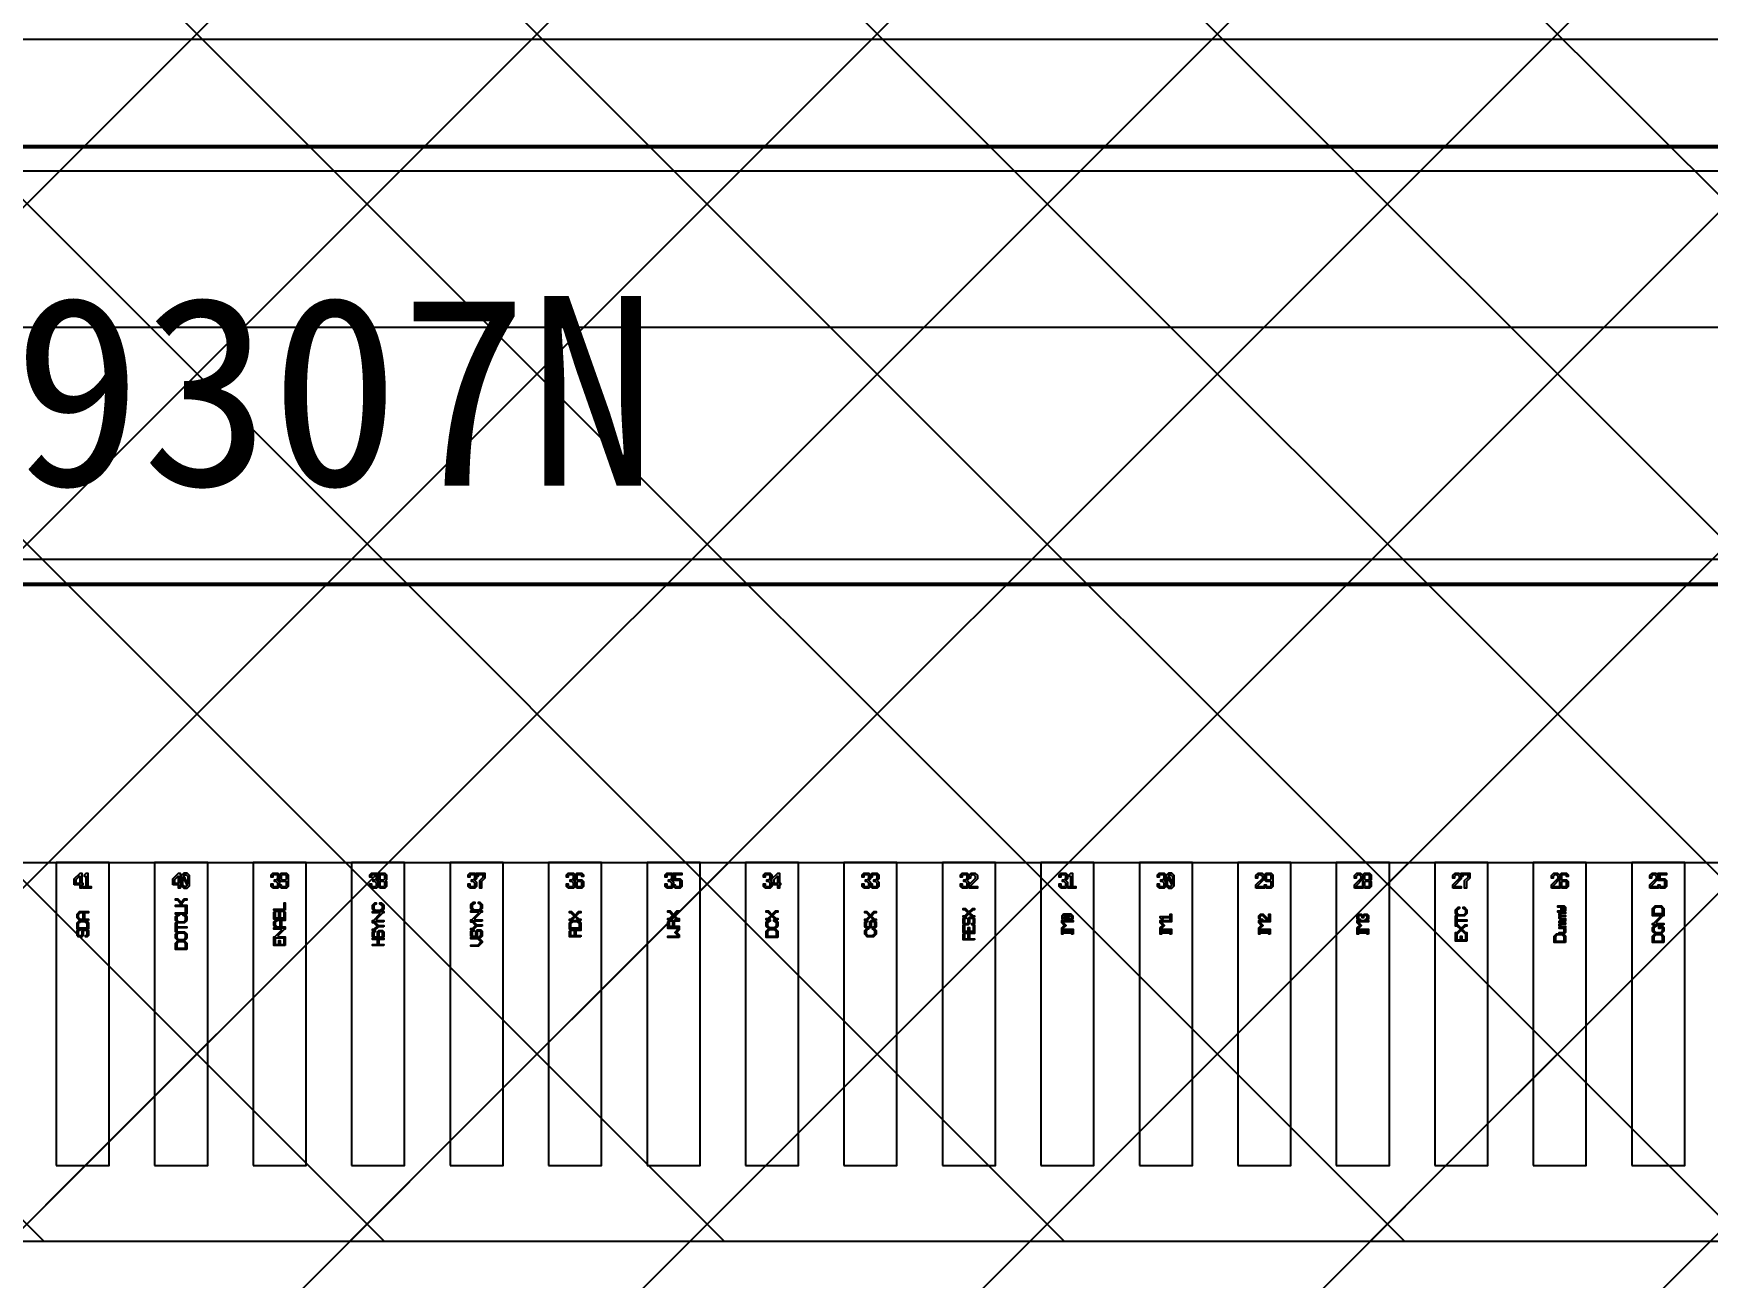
# Model space of a CAD drawing. Header units: inches. Extents: x 4290 to 4597, y -1782 to -1574.
# Drawn here: x 4382.957 to 4385.167, y -1673.644 to -1672.001 of the extents above; entities that cross this region are included whole.
import ezdxf

# ---------------------------------------------------------------- set-up
doc = ezdxf.new("R2010")
doc.units = ezdxf.units.IN
doc.header["$LTSCALE"] = 0.2
doc.header["$MEASUREMENT"] = 0
for name, color, linetype in [('B_M.drawing', 7, 'Continuous'), ('DWG', 7, 'Continuous'), ('FPC', 5, 'Continuous'), ('L127.drawing', 1, 'Continuous'), ('LAYOUT.drawing', 7, 'Continuous'), ('OUTLINE.drawing', 5, 'Continuous')]:
    doc.layers.add(name, color=color, linetype=linetype)
doc.layers.add('dim', color=82, linetype='Continuous', lineweight=9)
doc.styles.add('宋体', font='')
doc.styles.get('宋体').set_extended_font_data('SimSun')
doc.dimstyles.new('STANDARD$0', dxfattribs={"dimtxt": 2, "dimasz": 2, "dimexe": 0.2, "dimexo": 0.2, "dimgap": 1, "dimtad": 1, "dimdec": 1, "dimzin": 0, "dimdsep": 46, "dimtxsty": 'Standard', "dimcen": 0, "dimclrd": 256, "dimclre": 256, "dimclrt": 7, "dimadec": 0, "dimazin": 0, "dimtfac": 1, "dimtdec": 1, "dimtofl": 0, "dimtmove": 0, "dimatfit": 0, "dimfxl": 1, "dimtolj": 1, "dimtzin": 0, "dimarcsym": 0})

# ---------------------------------------------------------------- blocks, each defined once
blk = doc.blocks.new('*D54')
at = {"layer": 'Defpoints', "color": 0, "transparency": 16777216}
for p in [(4361.4878, -1633.5805), (4387.1421, -1633.5805), (4384.0112, -1676.2605)]:
    blk.add_point(p, dxfattribs=at)
at = {"layer": 'dim', "color": 7, "lineweight": -2, "transparency": 16777216}
for p, q in [((4386.9921, -1633.5805), (4361.4878, -1633.5805)), ((4361.4878, -1674.9605), (4361.4878, -1634.8805)), ((4383.8612, -1676.2605), (4361.4878, -1676.2605))]:
    blk.add_line(p, q, dxfattribs=at)
at = {"layer": 'dim', "color": 7, "transparency": 16777216}
for points in [[(4361.2711, -1634.8805), (4361.7045, -1634.8805), (4361.4878, -1633.5805)], [(4361.2711, -1674.9605), (4361.7045, -1674.9605), (4361.4878, -1676.2605)]]:
    blk.add_solid(points, dxfattribs=at)
at = {"layer": 'dim', "color": 7, "transparency": 16777216, "insert": (4360.5842, -1654.9205), "char_height": 1.3, "attachment_point": 5, "rotation": 90, "style": '宋体'}
blk.add_mtext('\\A1;LENS OD 42.68', dxfattribs=at)
blk = doc.blocks.new('ic_GC')
at = {"layer": 'B_M.drawing'}
blk.add_lwpolyline([(-7.65, -0.29), (-7.65, 0.29), (7.65, 0.29), (7.65, 0.2855), (7.6455, 0.2855), (7.643, 0.288), (-7.643, 0.288), (-7.648, 0.283), (-7.648, -0.283), (-7.643, -0.288), (7.643, -0.288), (7.648, -0.283), (7.648, 0.283), (7.6455, 0.2855), (7.65, 0.2855), (7.65, -0.29), (-7.65, -0.29)], close=True, dxfattribs=at)
blk = doc.blocks.new('ic_89v3_spec_out_line')
at = {"layer": 'L127.drawing'}
blk.add_lwpolyline([(-7.6775, -0.2565), (7.6775, -0.2565), (7.6775, 0.2565), (-7.6775, 0.2565), (-7.6775, -0.2565)], close=True, dxfattribs=at)
blk.add_lwpolyline([(-7.6775, -0.2565), (7.6775, -0.2565), (7.6775, 0.2565), (-7.6775, 0.2565), (-7.6775, -0.2565)], close=True, dxfattribs=at)
blk.add_lwpolyline([(-7.6775, -0.2565), (7.6775, -0.2565), (7.6775, 0.2565), (-7.6775, 0.2565), (-7.6775, -0.2565)], close=True, dxfattribs=at)
blk = doc.blocks.new('ic_89v3_spec_pad_location')
blk.add_blockref('ic_89v3_spec_out_line', (0, 0))
blk = doc.blocks.new('ic_all')
at = {"xscale": -1}
for name, p in [('ic_GC', (-0.71194, -0.08845)), ('ic_89v3_spec_pad_location', (-0.71194, -0.08795))]:
    blk.add_blockref(name, p, dxfattribs=at)
blk = doc.blocks.new('fpc_pad')
at = {"layer": 'OUTLINE.drawing'}
blk.add_lwpolyline([(-0.035, -0.2), (0.035, -0.2), (0.035, 0.2), (-0.035, 0.2), (-0.035, -0.2)], close=True, dxfattribs=at)
blk = doc.blocks.new('fpc_label')
at = {"layer": 'LAYOUT.drawing'}
for points in [[(0.33251, 0.0702), (0.31751, 0.0702), (0.31751, 0.07186), (0.32417, 0.07186), (0.32417, 0.07437), (0.32001, 0.07854), (0.31751, 0.07854), (0.31751, 0.0802), (0.32084, 0.0802), (0.32501, 0.07603), (0.32918, 0.0802), (0.33251, 0.0802), (0.33251, 0.07854), (0.33, 0.07854), (0.32585, 0.07437), (0.32585, 0.07186), (0.33251, 0.07186), (0.33251, 0.0702)], [(0.33251, 0.06019), (0.31751, 0.06019), (0.31751, 0.06186), (0.33084, 0.06186), (0.33084, 0.0702), (0.33251, 0.0702), (0.33251, 0.06019)], [(0.46251, 0.0652), (0.44751, 0.0652), (0.44751, 0.06687), (0.46084, 0.06687), (0.46084, 0.07521), (0.46251, 0.07521), (0.46251, 0.0652)], [(0.59251, 0.06688), (0.58918, 0.06355), (0.58084, 0.06355), (0.57751, 0.06688), (0.57751, 0.07188), (0.58084, 0.07521), (0.5825, 0.07521), (0.5825, 0.07354), (0.58168, 0.07354), (0.57917, 0.07105), (0.57917, 0.06771), (0.58168, 0.06522), (0.58834, 0.06522), (0.59084, 0.06771), (0.59084, 0.07105), (0.58834, 0.07354), (0.58751, 0.07354), (0.58751, 0.07521), (0.58918, 0.07521), (0.59251, 0.07188), (0.59251, 0.06688)], [(0.72251, 0.06771), (0.71918, 0.06438), (0.71084, 0.06438), (0.70751, 0.06771), (0.70751, 0.07271), (0.71084, 0.07604), (0.7125, 0.07604), (0.7125, 0.07437), (0.71168, 0.07437), (0.70917, 0.07188), (0.70917, 0.06854), (0.71168, 0.06605), (0.71834, 0.06605), (0.72084, 0.06854), (0.72084, 0.07188), (0.71834, 0.07437), (0.71751, 0.07437), (0.71751, 0.07604), (0.71918, 0.07604), (0.72251, 0.07271), (0.72251, 0.06771)], [(1.37251, 0.05607), (1.3696, 0.05607), (1.36501, 0.06064), (1.36042, 0.05607), (1.35751, 0.05607), (1.35751, 0.05773), (1.35959, 0.05773), (1.36376, 0.06189), (1.35959, 0.06606), (1.35751, 0.06606), (1.35751, 0.06772), (1.36042, 0.06772), (1.36501, 0.06315), (1.3696, 0.06772), (1.37251, 0.06772), (1.37251, 0.06606), (1.37042, 0.06606), (1.36625, 0.06189), (1.37042, 0.05773), (1.37251, 0.05773), (1.37251, 0.05607)], [(2.02251, 0.06105), (2.01918, 0.05772), (2.01084, 0.05772), (2.00751, 0.06105), (2.00751, 0.06604), (2.01084, 0.06937), (2.0125, 0.06937), (2.0125, 0.06771), (2.01168, 0.06771), (2.00917, 0.06522), (2.00917, 0.06187), (2.01168, 0.05938), (2.01834, 0.05938), (2.02084, 0.06187), (2.02084, 0.06522), (2.01834, 0.06771), (2.01751, 0.06771), (2.01751, 0.06937), (2.01918, 0.06937), (2.02251, 0.06604), (2.02251, 0.06105)], [(2.15251, 0.06438), (2.15084, 0.06271), (2.1496, 0.06271), (2.1496, 0.06438), (2.15, 0.06438), (2.15084, 0.0652), (2.15084, 0.06855), (2.15, 0.06937), (2.14834, 0.06937), (2.14834, 0.06438), (2.14667, 0.06271), (2.1425, 0.06271), (2.1425, 0.06438), (2.14585, 0.06438), (2.14667, 0.0652), (2.14667, 0.06855), (2.14585, 0.06937), (2.1425, 0.06937), (2.1425, 0.07104), (2.15084, 0.07104), (2.15251, 0.06937), (2.15251, 0.06438)], [(2.28251, 0.05938), (2.26751, 0.05938), (2.26751, 0.0677), (2.27084, 0.07103), (2.27918, 0.07103), (2.28251, 0.0677), (2.28251, 0.06104), (2.28084, 0.06104), (2.28084, 0.06688), (2.27834, 0.06937), (2.27168, 0.06937), (2.26917, 0.06688), (2.26917, 0.06104), (2.28251, 0.06104), (2.28251, 0.05938)], [(0.20251, 0.05188), (0.19084, 0.05188), (0.18751, 0.05521), (0.18751, 0.06021), (0.19084, 0.06354), (0.20251, 0.06354), (0.20251, 0.06187), (0.19751, 0.06187), (0.19751, 0.05355), (0.19585, 0.05355), (0.19585, 0.06187), (0.19168, 0.06187), (0.18917, 0.05938), (0.18917, 0.05604), (0.19168, 0.05355), (0.20251, 0.05355), (0.20251, 0.05188)], [(0.20251, 0.04023), (0.18751, 0.04023), (0.18751, 0.04855), (0.19084, 0.05188), (0.19918, 0.05188), (0.20251, 0.04855), (0.20251, 0.04189), (0.20084, 0.04189), (0.20084, 0.04773), (0.19834, 0.05022), (0.19168, 0.05022), (0.18917, 0.04773), (0.18917, 0.04189), (0.20251, 0.04189), (0.20251, 0.04023)], [(0.33251, 0.05187), (0.32918, 0.04854), (0.32084, 0.04854), (0.31751, 0.05187), (0.31751, 0.05686), (0.32084, 0.06019), (0.3225, 0.06019), (0.3225, 0.05853), (0.32168, 0.05853), (0.31917, 0.05604), (0.31917, 0.05269), (0.32168, 0.0502), (0.32834, 0.0502), (0.33084, 0.05269), (0.33084, 0.05604), (0.32834, 0.05853), (0.32751, 0.05853), (0.32751, 0.06019), (0.32918, 0.06019), (0.33251, 0.05686), (0.33251, 0.05187)], [(0.31917, 0.03688), (0.31751, 0.03688), (0.31751, 0.04854), (0.31917, 0.04854), (0.31917, 0.04354), (0.33251, 0.04354), (0.33251, 0.04188), (0.31917, 0.04188), (0.31917, 0.03688)], [(0.46251, 0.05355), (0.44751, 0.05355), (0.44751, 0.06271), (0.45001, 0.0652), (0.45334, 0.0652), (0.45501, 0.06354), (0.45667, 0.0652), (0.46, 0.0652), (0.46251, 0.06271), (0.46251, 0.05521), (0.46084, 0.05521), (0.46084, 0.06229), (0.4596, 0.06354), (0.45709, 0.06354), (0.45585, 0.06229), (0.45585, 0.05521), (0.45417, 0.05521), (0.45417, 0.06229), (0.45292, 0.06354), (0.45042, 0.06354), (0.44917, 0.06229), (0.44917, 0.05521), (0.46251, 0.05521), (0.46251, 0.05355)], [(0.46251, 0.04189), (0.45084, 0.04189), (0.44751, 0.04522), (0.44751, 0.05022), (0.45084, 0.05355), (0.46251, 0.05355), (0.46251, 0.05188), (0.45751, 0.05188), (0.45751, 0.04356), (0.45585, 0.04356), (0.45585, 0.05188), (0.45168, 0.05188), (0.44917, 0.04939), (0.44917, 0.04605), (0.45168, 0.04356), (0.46251, 0.04356), (0.46251, 0.04189)], [(0.59251, 0.05022), (0.57751, 0.05022), (0.57751, 0.05188), (0.57875, 0.05188), (0.58751, 0.06063), (0.58751, 0.06189), (0.57751, 0.06189), (0.57751, 0.06355), (0.59251, 0.06355), (0.59251, 0.06189), (0.59126, 0.06189), (0.58292, 0.05355), (0.58292, 0.05188), (0.59251, 0.05188), (0.59251, 0.05022)], [(0.59251, 0.04356), (0.58543, 0.04356), (0.58042, 0.03856), (0.57751, 0.03856), (0.57751, 0.04023), (0.57959, 0.04023), (0.58376, 0.04438), (0.57959, 0.04855), (0.57751, 0.04855), (0.57751, 0.05022), (0.58042, 0.05022), (0.58543, 0.04522), (0.59251, 0.04522), (0.59251, 0.04356)], [(0.72251, 0.05105), (0.70751, 0.05105), (0.70751, 0.05271), (0.70875, 0.05271), (0.71751, 0.06146), (0.71751, 0.06272), (0.70751, 0.06272), (0.70751, 0.06438), (0.72251, 0.06438), (0.72251, 0.06272), (0.72126, 0.06272), (0.71292, 0.05438), (0.71292, 0.05271), (0.72251, 0.05271), (0.72251, 0.05105)], [(0.72251, 0.04439), (0.71543, 0.04439), (0.71042, 0.03939), (0.70751, 0.03939), (0.70751, 0.04106), (0.70959, 0.04106), (0.71376, 0.04521), (0.70959, 0.04938), (0.70751, 0.04938), (0.70751, 0.05105), (0.71042, 0.05105), (0.71543, 0.04605), (0.72251, 0.04605), (0.72251, 0.04439)], [(0.85251, 0.05188), (0.8496, 0.05188), (0.84501, 0.05646), (0.84042, 0.05188), (0.83751, 0.05188), (0.83751, 0.05355), (0.83959, 0.05355), (0.84376, 0.0577), (0.83959, 0.06187), (0.83751, 0.06187), (0.83751, 0.06354), (0.84042, 0.06354), (0.84501, 0.05896), (0.8496, 0.06354), (0.85251, 0.06354), (0.85251, 0.06187), (0.85042, 0.06187), (0.84625, 0.0577), (0.85042, 0.05355), (0.85251, 0.05355), (0.85251, 0.05188)], [(0.85251, 0.04023), (0.83751, 0.04023), (0.83751, 0.04855), (0.84084, 0.05188), (0.84918, 0.05188), (0.85251, 0.04855), (0.85251, 0.04189), (0.85084, 0.04189), (0.85084, 0.04773), (0.84834, 0.05022), (0.84168, 0.05022), (0.83917, 0.04773), (0.83917, 0.04189), (0.85251, 0.04189), (0.85251, 0.04023)], [(0.98251, 0.05272), (0.9796, 0.05272), (0.97501, 0.0573), (0.97042, 0.05272), (0.96751, 0.05272), (0.96751, 0.05439), (0.96959, 0.05439), (0.97376, 0.05854), (0.96959, 0.06271), (0.96751, 0.06271), (0.96751, 0.06438), (0.97042, 0.06438), (0.97501, 0.0598), (0.9796, 0.06438), (0.98251, 0.06438), (0.98251, 0.06271), (0.98042, 0.06271), (0.97625, 0.05854), (0.98042, 0.05439), (0.98251, 0.05439), (0.98251, 0.05272)], [(0.98251, 0.04272), (0.96751, 0.04272), (0.96751, 0.05022), (0.97001, 0.05272), (0.97334, 0.05272), (0.97501, 0.05106), (0.97667, 0.05272), (0.98251, 0.05272), (0.98251, 0.05106), (0.97709, 0.05106), (0.97585, 0.0498), (0.97585, 0.04438), (0.97417, 0.04438), (0.97417, 0.0498), (0.97292, 0.05106), (0.97042, 0.05106), (0.96917, 0.0498), (0.96917, 0.04438), (0.98251, 0.04438), (0.98251, 0.04272)], [(1.11251, 0.05271), (1.1096, 0.05271), (1.10501, 0.05729), (1.10042, 0.05271), (1.09751, 0.05271), (1.09751, 0.05438), (1.09959, 0.05438), (1.10376, 0.05853), (1.09959, 0.0627), (1.09751, 0.0627), (1.09751, 0.06437), (1.10042, 0.06437), (1.10501, 0.05979), (1.1096, 0.06437), (1.11251, 0.06437), (1.11251, 0.0627), (1.11042, 0.0627), (1.10625, 0.05853), (1.11042, 0.05438), (1.11251, 0.05438), (1.11251, 0.05271)], [(1.11251, 0.04439), (1.10918, 0.04106), (1.10084, 0.04106), (1.09751, 0.04439), (1.09751, 0.04938), (1.10084, 0.05271), (1.1025, 0.05271), (1.1025, 0.05105), (1.10168, 0.05105), (1.09917, 0.04856), (1.09917, 0.04521), (1.10168, 0.04272), (1.10834, 0.04272), (1.11084, 0.04521), (1.11084, 0.04856), (1.10834, 0.05105), (1.10751, 0.05105), (1.10751, 0.05271), (1.10918, 0.05271), (1.11251, 0.04938), (1.11251, 0.04439)], [(1.24251, 0.05188), (1.2396, 0.05188), (1.23501, 0.05646), (1.23042, 0.05188), (1.22751, 0.05188), (1.22751, 0.05355), (1.22959, 0.05355), (1.23376, 0.0577), (1.22959, 0.06187), (1.22751, 0.06187), (1.22751, 0.06354), (1.23042, 0.06354), (1.23501, 0.05896), (1.2396, 0.06354), (1.24251, 0.06354), (1.24251, 0.06187), (1.24042, 0.06187), (1.23625, 0.0577), (1.24042, 0.05355), (1.24251, 0.05355), (1.24251, 0.05188)], [(1.24251, 0.04354), (1.24084, 0.04188), (1.23876, 0.04188), (1.23876, 0.04354), (1.24, 0.04354), (1.24084, 0.04438), (1.24084, 0.04938), (1.24, 0.05022), (1.23667, 0.05022), (1.23585, 0.04938), (1.23585, 0.04354), (1.23417, 0.04188), (1.22917, 0.04188), (1.22751, 0.04354), (1.22751, 0.05022), (1.22917, 0.05188), (1.23126, 0.05188), (1.23126, 0.05022), (1.23001, 0.05022), (1.22917, 0.04938), (1.22917, 0.04438), (1.23001, 0.04354), (1.23334, 0.04354), (1.23417, 0.04438), (1.23417, 0.05022), (1.23585, 0.05188), (1.24084, 0.05188), (1.24251, 0.05022), (1.24251, 0.04354)], [(1.37251, 0.04773), (1.37084, 0.04606), (1.36876, 0.04606), (1.36876, 0.04773), (1.37, 0.04773), (1.37084, 0.04857), (1.37084, 0.05356), (1.37, 0.0544), (1.36667, 0.0544), (1.36585, 0.05356), (1.36585, 0.04773), (1.36417, 0.04606), (1.35917, 0.04606), (1.35751, 0.04773), (1.35751, 0.0544), (1.35917, 0.05607), (1.36126, 0.05607), (1.36126, 0.0544), (1.36001, 0.0544), (1.35917, 0.05356), (1.35917, 0.04857), (1.36001, 0.04773), (1.36334, 0.04773), (1.36417, 0.04857), (1.36417, 0.0544), (1.36585, 0.05607), (1.37084, 0.05607), (1.37251, 0.0544), (1.37251, 0.04773)], [(1.37251, 0.03606), (1.35751, 0.03606), (1.35751, 0.04606), (1.35917, 0.04606), (1.35917, 0.03772), (1.36417, 0.03772), (1.36417, 0.04273), (1.36585, 0.04273), (1.36585, 0.03772), (1.37084, 0.03772), (1.37084, 0.04606), (1.37251, 0.04606), (1.37251, 0.03606)], [(1.5, 0.05188), (1.50251, 0.05439), (1.50251, 0.0577), (1.5, 0.06021), (1.49001, 0.06021), (1.48751, 0.0577), (1.48751, 0.05605), (1.48917, 0.05605), (1.48917, 0.05688), (1.49084, 0.05854), (1.49769, 0.05854), (1.49202, 0.05568), (1.49568, 0.05568), (1.49991, 0.05781), (1.50084, 0.05688), (1.50084, 0.05521), (1.49918, 0.05355), (1.49147, 0.05355), (1.49568, 0.05568), (1.49202, 0.05568), (1.48982, 0.05457), (1.48917, 0.05521), (1.48917, 0.05605), (1.48751, 0.05605), (1.48751, 0.05439), (1.49001, 0.05188), (1.5, 0.05188)], [(1.50251, 0.03855), (1.48751, 0.03855), (1.48751, 0.04188), (1.49084, 0.04521), (1.48751, 0.04855), (1.48751, 0.05188), (1.50251, 0.05188), (1.50251, 0.05022), (1.48917, 0.05022), (1.48917, 0.04938), (1.49334, 0.04521), (1.48917, 0.04105), (1.48917, 0.04021), (1.50251, 0.04021), (1.50251, 0.03855)], [(1.63251, 0.05188), (1.63084, 0.05188), (1.63084, 0.05521), (1.62084, 0.05521), (1.62084, 0.05355), (1.61917, 0.05355), (1.61751, 0.05521), (1.61751, 0.05688), (1.63084, 0.05688), (1.63084, 0.06021), (1.63251, 0.06021), (1.63251, 0.05188)], [(1.63251, 0.03855), (1.61751, 0.03855), (1.61751, 0.04188), (1.62084, 0.04521), (1.61751, 0.04855), (1.61751, 0.05188), (1.63251, 0.05188), (1.63251, 0.05022), (1.61917, 0.05022), (1.61917, 0.04938), (1.62334, 0.04521), (1.61917, 0.04105), (1.61917, 0.04021), (1.63251, 0.04021), (1.63251, 0.03855)], [(1.76251, 0.05188), (1.75918, 0.05188), (1.7525, 0.05854), (1.75084, 0.05854), (1.74917, 0.05688), (1.74917, 0.05521), (1.75084, 0.05355), (1.7525, 0.05355), (1.7525, 0.05188), (1.75001, 0.05188), (1.74751, 0.05437), (1.74751, 0.05772), (1.75001, 0.06021), (1.75334, 0.06021), (1.76, 0.05355), (1.76084, 0.05355), (1.76084, 0.06021), (1.76251, 0.06021), (1.76251, 0.05188)], [(1.76251, 0.03855), (1.74751, 0.03855), (1.74751, 0.04188), (1.75084, 0.04521), (1.74751, 0.04855), (1.74751, 0.05188), (1.76251, 0.05188), (1.76251, 0.05022), (1.74917, 0.05022), (1.74917, 0.04938), (1.75334, 0.04521), (1.74917, 0.04105), (1.74917, 0.04021), (1.76251, 0.04021), (1.76251, 0.03855)], [(1.89251, 0.05355), (1.89084, 0.05188), (1.88834, 0.05188), (1.88834, 0.05355), (1.89, 0.05355), (1.89084, 0.05437), (1.89084, 0.05772), (1.89, 0.05854), (1.88751, 0.05854), (1.88585, 0.05688), (1.88585, 0.05521), (1.88417, 0.05521), (1.88417, 0.05688), (1.8825, 0.05854), (1.88001, 0.05854), (1.87917, 0.05772), (1.87917, 0.05437), (1.88001, 0.05355), (1.88168, 0.05355), (1.88168, 0.05188), (1.87917, 0.05188), (1.87751, 0.05355), (1.87751, 0.05854), (1.87917, 0.06021), (1.88334, 0.06021), (1.88501, 0.05854), (1.88667, 0.06021), (1.89084, 0.06021), (1.89251, 0.05854), (1.89251, 0.05355)], [(1.89251, 0.03855), (1.87751, 0.03855), (1.87751, 0.04188), (1.88084, 0.04521), (1.87751, 0.04855), (1.87751, 0.05188), (1.89251, 0.05188), (1.89251, 0.05022), (1.87917, 0.05022), (1.87917, 0.04938), (1.88334, 0.04521), (1.87917, 0.04105), (1.87917, 0.04021), (1.89251, 0.04021), (1.89251, 0.03855)], [(2.00917, 0.04606), (2.00751, 0.04606), (2.00751, 0.05772), (2.00917, 0.05772), (2.00917, 0.05272), (2.02251, 0.05272), (2.02251, 0.05106), (2.00917, 0.05106), (2.00917, 0.04606)], [(2.02251, 0.03441), (2.0196, 0.03441), (2.01501, 0.03898), (2.01042, 0.03441), (2.00751, 0.03441), (2.00751, 0.03607), (2.00959, 0.03607), (2.01376, 0.04023), (2.00959, 0.0444), (2.00751, 0.0444), (2.00751, 0.04606), (2.01042, 0.04606), (2.01501, 0.04149), (2.0196, 0.04606), (2.02251, 0.04606), (2.02251, 0.0444), (2.02042, 0.0444), (2.01625, 0.04023), (2.02042, 0.03607), (2.02251, 0.03607), (2.02251, 0.03441)], [(2.15251, 0.05271), (2.14583, 0.05271), (2.14417, 0.05437), (2.14417, 0.05688), (2.14501, 0.0577), (2.14417, 0.05854), (2.14417, 0.06105), (2.14585, 0.06271), (2.15251, 0.06271), (2.15251, 0.06105), (2.14667, 0.06105), (2.14585, 0.06021), (2.14585, 0.05938), (2.14667, 0.05854), (2.15251, 0.05854), (2.15251, 0.05688), (2.14667, 0.05688), (2.14585, 0.05604), (2.14585, 0.0552), (2.14666, 0.05437), (2.15251, 0.05437), (2.15251, 0.05271)], [(2.15251, 0.0427), (2.14583, 0.0427), (2.14417, 0.04437), (2.14417, 0.04687), (2.14501, 0.0477), (2.14417, 0.04854), (2.14417, 0.05104), (2.14585, 0.05271), (2.15251, 0.05271), (2.15251, 0.05104), (2.14667, 0.05104), (2.14585, 0.0502), (2.14585, 0.04938), (2.14667, 0.04854), (2.15251, 0.04854), (2.15251, 0.04687), (2.14667, 0.04687), (2.14585, 0.04603), (2.14585, 0.04519), (2.14666, 0.04437), (2.15251, 0.04437), (2.15251, 0.0427)], [(2.28251, 0.04604), (2.26751, 0.04604), (2.26751, 0.04771), (2.26875, 0.04771), (2.27751, 0.05645), (2.27751, 0.05771), (2.26751, 0.05771), (2.26751, 0.05938), (2.28251, 0.05938), (2.28251, 0.05771), (2.28126, 0.05771), (2.27292, 0.04937), (2.27292, 0.04771), (2.28251, 0.04771), (2.28251, 0.04604)], [(2.28251, 0.03772), (2.27918, 0.03439), (2.27084, 0.03439), (2.26751, 0.03772), (2.26751, 0.04271), (2.27084, 0.04604), (2.2725, 0.04604), (2.2725, 0.04438), (2.27168, 0.04438), (2.26917, 0.04189), (2.26917, 0.03854), (2.27168, 0.03605), (2.27834, 0.03605), (2.28084, 0.03854), (2.28084, 0.04189), (2.27834, 0.04438), (2.27751, 0.04438), (2.27751, 0.04105), (2.27585, 0.04105), (2.27585, 0.04604), (2.27918, 0.04604), (2.28251, 0.04271), (2.28251, 0.03772)], [(0.20251, 0.03189), (0.20084, 0.03022), (0.19876, 0.03022), (0.19876, 0.03189), (0.2, 0.03189), (0.20084, 0.03273), (0.20084, 0.03772), (0.2, 0.03856), (0.19667, 0.03856), (0.19585, 0.03772), (0.19585, 0.03189), (0.19417, 0.03022), (0.18917, 0.03022), (0.18751, 0.03189), (0.18751, 0.03856), (0.18917, 0.04023), (0.19126, 0.04023), (0.19126, 0.03856), (0.19001, 0.03856), (0.18917, 0.03772), (0.18917, 0.03273), (0.19001, 0.03189), (0.19334, 0.03189), (0.19417, 0.03273), (0.19417, 0.03856), (0.19585, 0.04023), (0.20084, 0.04023), (0.20251, 0.03856), (0.20251, 0.03189)], [(0.33251, 0.02856), (0.32918, 0.02523), (0.32417, 0.02523), (0.32417, 0.02689), (0.32834, 0.02689), (0.33084, 0.02938), (0.33084, 0.03273), (0.32834, 0.03522), (0.32168, 0.03522), (0.31917, 0.03273), (0.31917, 0.02938), (0.32168, 0.02689), (0.32417, 0.02689), (0.32417, 0.02523), (0.32084, 0.02523), (0.31751, 0.02856), (0.31751, 0.03355), (0.32084, 0.03688), (0.32918, 0.03688), (0.33251, 0.03355), (0.33251, 0.02856)], [(0.33251, 0.01357), (0.31751, 0.01357), (0.31751, 0.0219), (0.32084, 0.02523), (0.32918, 0.02523), (0.33251, 0.0219), (0.33251, 0.01524), (0.33084, 0.01524), (0.33084, 0.02107), (0.32834, 0.02356), (0.32168, 0.02356), (0.31917, 0.02107), (0.31917, 0.01524), (0.33251, 0.01524), (0.33251, 0.01357)], [(0.46251, 0.02856), (0.44751, 0.02856), (0.44751, 0.03022), (0.44875, 0.03022), (0.45751, 0.03897), (0.45751, 0.04023), (0.44751, 0.04023), (0.44751, 0.04189), (0.46251, 0.04189), (0.46251, 0.04023), (0.46126, 0.04023), (0.45292, 0.03189), (0.45292, 0.03022), (0.46251, 0.03022), (0.46251, 0.02856)], [(0.46251, 0.01855), (0.44751, 0.01855), (0.44751, 0.02856), (0.44917, 0.02856), (0.44917, 0.02022), (0.45417, 0.02022), (0.45417, 0.02523), (0.45585, 0.02523), (0.45585, 0.02022), (0.46084, 0.02022), (0.46084, 0.02856), (0.46251, 0.02856), (0.46251, 0.01855)], [(0.59251, 0.03022), (0.59084, 0.02856), (0.58876, 0.02856), (0.58876, 0.03022), (0.59, 0.03022), (0.59084, 0.03106), (0.59084, 0.03606), (0.59, 0.0369), (0.58667, 0.0369), (0.58585, 0.03606), (0.58585, 0.03022), (0.58417, 0.02856), (0.57917, 0.02856), (0.57751, 0.03022), (0.57751, 0.0369), (0.57917, 0.03856), (0.58126, 0.03856), (0.58126, 0.0369), (0.58001, 0.0369), (0.57917, 0.03606), (0.57917, 0.03106), (0.58001, 0.03022), (0.58334, 0.03022), (0.58417, 0.03106), (0.58417, 0.0369), (0.58585, 0.03856), (0.59084, 0.03856), (0.59251, 0.0369), (0.59251, 0.03022)], [(0.59251, 0.01855), (0.57751, 0.01855), (0.57751, 0.02022), (0.58417, 0.02022), (0.58417, 0.02689), (0.57751, 0.02689), (0.57751, 0.02856), (0.59251, 0.02856), (0.59251, 0.02689), (0.58585, 0.02689), (0.58585, 0.02022), (0.59251, 0.02022), (0.59251, 0.01855)], [(0.72251, 0.03105), (0.72084, 0.02939), (0.71876, 0.02939), (0.71876, 0.03105), (0.72, 0.03105), (0.72084, 0.03189), (0.72084, 0.03689), (0.72, 0.03773), (0.71667, 0.03773), (0.71585, 0.03689), (0.71585, 0.03105), (0.71417, 0.02939), (0.70917, 0.02939), (0.70751, 0.03105), (0.70751, 0.03773), (0.70917, 0.03939), (0.71126, 0.03939), (0.71126, 0.03773), (0.71001, 0.03773), (0.70917, 0.03689), (0.70917, 0.03189), (0.71001, 0.03105), (0.71334, 0.03105), (0.71417, 0.03189), (0.71417, 0.03773), (0.71585, 0.03939), (0.72084, 0.03939), (0.72251, 0.03773), (0.72251, 0.03105)], [(0.72251, 0.02273), (0.71751, 0.01773), (0.70751, 0.01773), (0.70751, 0.0194), (0.71667, 0.0194), (0.72084, 0.02355), (0.71667, 0.02772), (0.70751, 0.02772), (0.70751, 0.02939), (0.71751, 0.02939), (0.72251, 0.02439), (0.72251, 0.02273)], [(0.85251, 0.03022), (0.83751, 0.03022), (0.83751, 0.03772), (0.84001, 0.04023), (0.84334, 0.04023), (0.84501, 0.03856), (0.84667, 0.04023), (0.85251, 0.04023), (0.85251, 0.03856), (0.84709, 0.03856), (0.84585, 0.0373), (0.84585, 0.03189), (0.84417, 0.03189), (0.84417, 0.0373), (0.84292, 0.03856), (0.84042, 0.03856), (0.83917, 0.0373), (0.83917, 0.03189), (0.85251, 0.03189), (0.85251, 0.03022)], [(0.98251, 0.02938), (0.96751, 0.02938), (0.96751, 0.03105), (0.98084, 0.03105), (0.98084, 0.03189), (0.97667, 0.03604), (0.98084, 0.04021), (0.98084, 0.04105), (0.96751, 0.04105), (0.96751, 0.04272), (0.98251, 0.04272), (0.98251, 0.03939), (0.97918, 0.03604), (0.98251, 0.03271), (0.98251, 0.02938)], [(1.11251, 0.0294), (1.09751, 0.0294), (1.09751, 0.03773), (1.10084, 0.04106), (1.10918, 0.04106), (1.11251, 0.03773), (1.11251, 0.03107), (1.11084, 0.03107), (1.11084, 0.0369), (1.10834, 0.03939), (1.10168, 0.03939), (1.09917, 0.0369), (1.09917, 0.03107), (1.11251, 0.03107), (1.11251, 0.0294)], [(1.24251, 0.03355), (1.23918, 0.03022), (1.23084, 0.03022), (1.22751, 0.03355), (1.22751, 0.03855), (1.23084, 0.04188), (1.2325, 0.04188), (1.2325, 0.04021), (1.23168, 0.04021), (1.22917, 0.03772), (1.22917, 0.03438), (1.23168, 0.03189), (1.23834, 0.03189), (1.24084, 0.03438), (1.24084, 0.03772), (1.23834, 0.04021), (1.23751, 0.04021), (1.23751, 0.04188), (1.23918, 0.04188), (1.24251, 0.03855), (1.24251, 0.03355)], [(1.37251, 0.02605), (1.35751, 0.02605), (1.35751, 0.03355), (1.36001, 0.03606), (1.36334, 0.03606), (1.36501, 0.03439), (1.36667, 0.03606), (1.37251, 0.03606), (1.37251, 0.03439), (1.36709, 0.03439), (1.36585, 0.03313), (1.36585, 0.02772), (1.36417, 0.02772), (1.36417, 0.03313), (1.36292, 0.03439), (1.36042, 0.03439), (1.35917, 0.03313), (1.35917, 0.02772), (1.37251, 0.02772), (1.37251, 0.02605)], [(1.50251, 0.03355), (1.50084, 0.03355), (1.50084, 0.03522), (1.48917, 0.03522), (1.48917, 0.03355), (1.48751, 0.03355), (1.48751, 0.03855), (1.48917, 0.03855), (1.48917, 0.03688), (1.50084, 0.03688), (1.50084, 0.03855), (1.50251, 0.03855), (1.50251, 0.03355)], [(1.63251, 0.03355), (1.63084, 0.03355), (1.63084, 0.03522), (1.61917, 0.03522), (1.61917, 0.03355), (1.61751, 0.03355), (1.61751, 0.03855), (1.61917, 0.03855), (1.61917, 0.03688), (1.63084, 0.03688), (1.63084, 0.03855), (1.63251, 0.03855), (1.63251, 0.03355)], [(1.76251, 0.03355), (1.76084, 0.03355), (1.76084, 0.03522), (1.74917, 0.03522), (1.74917, 0.03355), (1.74751, 0.03355), (1.74751, 0.03855), (1.74917, 0.03855), (1.74917, 0.03688), (1.76084, 0.03688), (1.76084, 0.03855), (1.76251, 0.03855), (1.76251, 0.03355)], [(1.89251, 0.03355), (1.89084, 0.03355), (1.89084, 0.03522), (1.87917, 0.03522), (1.87917, 0.03355), (1.87751, 0.03355), (1.87751, 0.03855), (1.87917, 0.03855), (1.87917, 0.03688), (1.89084, 0.03688), (1.89084, 0.03855), (1.89251, 0.03855), (1.89251, 0.03355)], [(2.02251, 0.0244), (2.00751, 0.0244), (2.00751, 0.03441), (2.00917, 0.03441), (2.00917, 0.02607), (2.01417, 0.02607), (2.01417, 0.03108), (2.01585, 0.03108), (2.01585, 0.02607), (2.02084, 0.02607), (2.02084, 0.03441), (2.02251, 0.03441), (2.02251, 0.0244)], [(2.15251, 0.02272), (2.13751, 0.02272), (2.13751, 0.03105), (2.14084, 0.03438), (2.14918, 0.03438), (2.15251, 0.03105), (2.15251, 0.02439), (2.15084, 0.02439), (2.15084, 0.03022), (2.14834, 0.03271), (2.14168, 0.03271), (2.13917, 0.03022), (2.13917, 0.02439), (2.15251, 0.02439), (2.15251, 0.02272)], [(2.15251, 0.03604), (2.15084, 0.03438), (2.14417, 0.03438), (2.14417, 0.03604), (2.15, 0.03604), (2.15084, 0.03687), (2.15084, 0.04021), (2.15, 0.04104), (2.14417, 0.04104), (2.14417, 0.0427), (2.15084, 0.0427), (2.15251, 0.04104), (2.15251, 0.03604)], [(2.28251, 0.02273), (2.26751, 0.02273), (2.26751, 0.03106), (2.27084, 0.03439), (2.27918, 0.03439), (2.28251, 0.03106), (2.28251, 0.0244), (2.28084, 0.0244), (2.28084, 0.03023), (2.27834, 0.03272), (2.27168, 0.03272), (2.26917, 0.03023), (2.26917, 0.0244), (2.28251, 0.0244), (2.28251, 0.02273)]]:
    blk.add_lwpolyline(points, close=True, dxfattribs=at)
blk = doc.blocks.new('fpc_label_num')
at = {"layer": 'LAYOUT.drawing'}
for points in [[(0.1867, 0.00161), (0.1867, 0.00939), (0.19448, 0.01717), (0.1967, 0.01717), (0.1967, 0.00383), (0.1978, 0.00383), (0.1978, 0.00161), (0.1967, 0.00161), (0.1967, -0.00283), (0.19448, -0.00283), (0.19448, 0.00161), (0.18892, 0.00161), (0.18892, 0.00383), (0.19448, 0.00383), (0.19448, 0.01273), (0.19336, 0.01273), (0.18892, 0.00829), (0.18892, 0.00161), (0.1867, 0.00161)], [(0.1978, -0.00283), (0.1978, -0.00061), (0.20224, -0.00061), (0.20224, 0.01273), (0.20002, 0.01273), (0.20002, 0.01495), (0.20224, 0.01717), (0.20446, 0.01717), (0.20446, -0.00061), (0.2089, -0.00061), (0.2089, -0.00283), (0.1978, -0.00283)], [(0.3167, 0.00161), (0.3167, 0.00939), (0.32448, 0.01717), (0.3267, 0.01717), (0.3267, 0.00383), (0.3278, 0.00383), (0.3278, 0.00161), (0.3267, 0.00161), (0.3267, -0.00283), (0.32448, -0.00283), (0.32448, 0.00161), (0.31892, 0.00161), (0.31892, 0.00383), (0.32448, 0.00383), (0.32448, 0.01273), (0.32336, 0.01273), (0.31892, 0.00829), (0.31892, 0.00161), (0.3167, 0.00161)], [(0.3278, 0.00051), (0.33114, -0.00283), (0.33556, -0.00283), (0.3389, 0.00051), (0.3389, 0.01383), (0.33556, 0.01717), (0.33336, 0.01717), (0.33336, 0.01495), (0.33446, 0.01495), (0.33668, 0.01273), (0.33668, 0.00359), (0.33286, 0.01115), (0.33286, 0.00627), (0.3357, 0.00063), (0.33446, -0.00061), (0.33224, -0.00061), (0.33002, 0.00161), (0.33002, 0.01189), (0.33286, 0.00627), (0.33286, 0.01115), (0.33138, 0.01409), (0.33224, 0.01495), (0.33336, 0.01495), (0.33336, 0.01717), (0.33114, 0.01717), (0.3278, 0.01383), (0.3278, 0.00051)], [(0.44892, -0.00283), (0.4467, -0.00061), (0.4467, 0.00273), (0.44892, 0.00273), (0.44892, 0.00051), (0.45002, -0.00061), (0.45448, -0.00061), (0.45558, 0.00051), (0.45558, 0.00383), (0.45336, 0.00605), (0.45114, 0.00605), (0.45114, 0.00829), (0.45336, 0.00829), (0.45558, 0.01051), (0.45558, 0.01383), (0.45448, 0.01495), (0.45002, 0.01495), (0.44892, 0.01383), (0.44892, 0.01161), (0.4467, 0.01161), (0.4467, 0.01495), (0.44892, 0.01717), (0.45558, 0.01717), (0.4578, 0.01495), (0.4578, 0.00939), (0.45558, 0.00717), (0.4578, 0.00495), (0.4578, -0.00061), (0.45558, -0.00283), (0.44892, -0.00283)], [(0.46002, -0.00283), (0.4578, -0.00061), (0.4578, 0.00161), (0.46002, 0.00161), (0.46002, 0.00051), (0.46112, -0.00061), (0.46558, -0.00061), (0.46668, 0.00051), (0.46668, 0.00605), (0.46002, 0.00605), (0.4578, 0.00829), (0.4578, 0.01273), (0.46002, 0.01273), (0.46002, 0.00939), (0.46112, 0.00829), (0.46558, 0.00829), (0.46668, 0.00939), (0.46668, 0.01383), (0.46558, 0.01495), (0.46112, 0.01495), (0.46002, 0.01383), (0.46002, 0.01273), (0.4578, 0.01273), (0.4578, 0.01495), (0.46002, 0.01717), (0.46668, 0.01717), (0.4689, 0.01495), (0.4689, -0.00061), (0.46668, -0.00283), (0.46002, -0.00283)], [(0.57892, -0.00283), (0.5767, -0.00061), (0.5767, 0.00273), (0.57892, 0.00273), (0.57892, 0.00051), (0.58002, -0.00061), (0.58448, -0.00061), (0.58558, 0.00051), (0.58558, 0.00383), (0.58336, 0.00605), (0.58114, 0.00605), (0.58114, 0.00829), (0.58336, 0.00829), (0.58558, 0.01051), (0.58558, 0.01383), (0.58448, 0.01495), (0.58002, 0.01495), (0.57892, 0.01383), (0.57892, 0.01161), (0.5767, 0.01161), (0.5767, 0.01495), (0.57892, 0.01717), (0.58558, 0.01717), (0.5878, 0.01495), (0.5878, 0.00939), (0.58558, 0.00717), (0.5878, 0.00495), (0.5878, -0.00061), (0.58558, -0.00283), (0.57892, -0.00283)], [(0.59002, -0.00283), (0.5878, -0.00061), (0.5878, 0.00605), (0.5889, 0.00717), (0.5878, 0.00829), (0.5878, 0.01495), (0.59002, 0.01717), (0.59668, 0.01717), (0.5989, 0.01495), (0.5989, 0.01161), (0.59668, 0.01161), (0.59668, 0.01383), (0.59558, 0.01495), (0.59112, 0.01495), (0.59002, 0.01383), (0.59002, 0.00939), (0.59112, 0.00829), (0.59558, 0.00829), (0.59668, 0.00939), (0.59668, 0.01161), (0.5989, 0.01161), (0.5989, 0.00829), (0.5978, 0.00717), (0.5989, 0.00605), (0.5989, 0.00273), (0.59668, 0.00273), (0.59668, 0.00495), (0.59558, 0.00605), (0.59112, 0.00605), (0.59002, 0.00495), (0.59002, 0.00051), (0.59112, -0.00061), (0.59558, -0.00061), (0.59668, 0.00051), (0.59668, 0.00273), (0.5989, 0.00273), (0.5989, -0.00061), (0.59668, -0.00283), (0.59002, -0.00283)], [(0.70892, -0.00283), (0.7067, -0.00061), (0.7067, 0.00273), (0.70892, 0.00273), (0.70892, 0.00051), (0.71002, -0.00061), (0.71448, -0.00061), (0.71558, 0.00051), (0.71558, 0.00383), (0.71336, 0.00605), (0.71114, 0.00605), (0.71114, 0.00829), (0.71336, 0.00829), (0.71558, 0.01051), (0.71558, 0.01383), (0.71448, 0.01495), (0.71002, 0.01495), (0.70892, 0.01383), (0.70892, 0.01161), (0.7067, 0.01161), (0.7067, 0.01495), (0.70892, 0.01717), (0.71558, 0.01717), (0.7178, 0.01495), (0.7178, 0.00939), (0.71558, 0.00717), (0.7178, 0.00495), (0.7178, -0.00061), (0.71558, -0.00283), (0.70892, -0.00283)], [(0.7178, 0.01273), (0.7178, 0.01717), (0.7289, 0.01717), (0.7289, 0.01051), (0.72446, 0.00605), (0.72446, -0.00283), (0.72224, -0.00283), (0.72224, 0.00717), (0.72668, 0.01161), (0.72668, 0.01495), (0.72002, 0.01495), (0.72002, 0.01273), (0.7178, 0.01273)], [(0.83892, -0.00283), (0.8367, -0.00061), (0.8367, 0.00273), (0.83892, 0.00273), (0.83892, 0.00051), (0.84002, -0.00061), (0.84448, -0.00061), (0.84558, 0.00051), (0.84558, 0.00383), (0.84336, 0.00605), (0.84114, 0.00605), (0.84114, 0.00829), (0.84336, 0.00829), (0.84558, 0.01051), (0.84558, 0.01383), (0.84448, 0.01495), (0.84002, 0.01495), (0.83892, 0.01383), (0.83892, 0.01161), (0.8367, 0.01161), (0.8367, 0.01495), (0.83892, 0.01717), (0.84558, 0.01717), (0.8478, 0.01495), (0.8478, 0.00939), (0.84558, 0.00717), (0.8478, 0.00495), (0.8478, -0.00061), (0.84558, -0.00283), (0.83892, -0.00283)], [(0.85002, -0.00283), (0.8478, -0.00061), (0.8478, 0.01495), (0.85002, 0.01717), (0.85668, 0.01717), (0.8589, 0.01495), (0.8589, 0.01273), (0.85668, 0.01273), (0.85668, 0.01383), (0.85558, 0.01495), (0.85112, 0.01495), (0.85002, 0.01383), (0.85002, 0.00829), (0.85668, 0.00829), (0.8589, 0.00605), (0.8589, 0.00273), (0.85668, 0.00273), (0.85668, 0.00495), (0.85558, 0.00605), (0.85112, 0.00605), (0.85002, 0.00495), (0.85002, 0.00051), (0.85112, -0.00061), (0.85558, -0.00061), (0.85668, 0.00051), (0.85668, 0.00273), (0.8589, 0.00273), (0.8589, -0.00061), (0.85668, -0.00283), (0.85002, -0.00283)], [(0.96892, -0.00283), (0.9667, -0.00061), (0.9667, 0.00273), (0.96892, 0.00273), (0.96892, 0.00051), (0.97002, -0.00061), (0.97448, -0.00061), (0.97558, 0.00051), (0.97558, 0.00383), (0.97336, 0.00605), (0.97114, 0.00605), (0.97114, 0.00829), (0.97336, 0.00829), (0.97558, 0.01051), (0.97558, 0.01383), (0.97448, 0.01495), (0.97002, 0.01495), (0.96892, 0.01383), (0.96892, 0.01161), (0.9667, 0.01161), (0.9667, 0.01495), (0.96892, 0.01717), (0.97558, 0.01717), (0.9778, 0.01495), (0.9778, 0.00939), (0.97558, 0.00717), (0.9778, 0.00495), (0.9778, -0.00061), (0.97558, -0.00283), (0.96892, -0.00283)], [(0.98002, -0.00283), (0.9778, -0.00061), (0.9778, 0.00161), (0.98002, 0.00161), (0.98002, 0.00051), (0.98112, -0.00061), (0.98558, -0.00061), (0.98668, 0.00051), (0.98668, 0.00605), (0.98558, 0.00717), (0.9778, 0.00717), (0.9778, 0.01717), (0.9889, 0.01717), (0.9889, 0.01495), (0.98002, 0.01495), (0.98002, 0.00939), (0.98668, 0.00939), (0.9889, 0.00717), (0.9889, -0.00061), (0.98668, -0.00283), (0.98002, -0.00283)], [(1.09892, -0.00283), (1.0967, -0.00061), (1.0967, 0.00273), (1.09892, 0.00273), (1.09892, 0.00051), (1.10002, -0.00061), (1.10448, -0.00061), (1.10558, 0.00051), (1.10558, 0.00383), (1.10336, 0.00605), (1.10114, 0.00605), (1.10114, 0.00829), (1.10336, 0.00829), (1.10558, 0.01051), (1.10558, 0.01383), (1.10448, 0.01495), (1.10002, 0.01495), (1.09892, 0.01383), (1.09892, 0.01161), (1.0967, 0.01161), (1.0967, 0.01495), (1.09892, 0.01717), (1.10558, 0.01717), (1.1078, 0.01495), (1.1078, 0.00939), (1.10558, 0.00717), (1.1078, 0.00495), (1.1078, -0.00061), (1.10558, -0.00283), (1.09892, -0.00283)], [(1.1078, 0.00161), (1.1078, 0.00939), (1.11558, 0.01717), (1.1178, 0.01717), (1.1178, 0.00383), (1.1189, 0.00383), (1.1189, 0.00161), (1.1178, 0.00161), (1.1178, -0.00283), (1.11558, -0.00283), (1.11558, 0.00161), (1.11002, 0.00161), (1.11002, 0.00383), (1.11558, 0.00383), (1.11558, 0.01273), (1.11446, 0.01273), (1.11002, 0.00829), (1.11002, 0.00161), (1.1078, 0.00161)], [(1.22892, -0.00283), (1.2267, -0.00061), (1.2267, 0.00273), (1.22892, 0.00273), (1.22892, 0.00051), (1.23002, -0.00061), (1.23448, -0.00061), (1.23558, 0.00051), (1.23558, 0.00383), (1.23336, 0.00605), (1.23114, 0.00605), (1.23114, 0.00829), (1.23336, 0.00829), (1.23558, 0.01051), (1.23558, 0.01383), (1.23448, 0.01495), (1.23002, 0.01495), (1.22892, 0.01383), (1.22892, 0.01161), (1.2267, 0.01161), (1.2267, 0.01495), (1.22892, 0.01717), (1.23558, 0.01717), (1.2378, 0.01495), (1.2378, 0.00939), (1.23558, 0.00717), (1.2378, 0.00495), (1.2378, -0.00061), (1.23558, -0.00283), (1.22892, -0.00283)], [(1.24002, -0.00283), (1.2378, -0.00061), (1.2378, 0.00273), (1.24002, 0.00273), (1.24002, 0.00051), (1.24112, -0.00061), (1.24558, -0.00061), (1.24668, 0.00051), (1.24668, 0.00383), (1.24446, 0.00605), (1.24224, 0.00605), (1.24224, 0.00829), (1.24446, 0.00829), (1.24668, 0.01051), (1.24668, 0.01383), (1.24558, 0.01495), (1.24112, 0.01495), (1.24002, 0.01383), (1.24002, 0.01161), (1.2378, 0.01161), (1.2378, 0.01495), (1.24002, 0.01717), (1.24668, 0.01717), (1.2489, 0.01495), (1.2489, 0.00939), (1.24668, 0.00717), (1.2489, 0.00495), (1.2489, -0.00061), (1.24668, -0.00283), (1.24002, -0.00283)], [(1.35892, -0.00283), (1.3567, -0.00061), (1.3567, 0.00273), (1.35892, 0.00273), (1.35892, 0.00051), (1.36002, -0.00061), (1.36448, -0.00061), (1.36558, 0.00051), (1.36558, 0.00383), (1.36336, 0.00605), (1.36114, 0.00605), (1.36114, 0.00829), (1.36336, 0.00829), (1.36558, 0.01051), (1.36558, 0.01383), (1.36448, 0.01495), (1.36002, 0.01495), (1.35892, 0.01383), (1.35892, 0.01161), (1.3567, 0.01161), (1.3567, 0.01495), (1.35892, 0.01717), (1.36558, 0.01717), (1.3678, 0.01495), (1.3678, 0.00939), (1.36558, 0.00717), (1.3678, 0.00495), (1.3678, -0.00061), (1.36558, -0.00283), (1.35892, -0.00283)], [(1.3678, -0.00283), (1.3678, 0.00161), (1.37668, 0.01051), (1.37668, 0.01273), (1.37446, 0.01495), (1.37224, 0.01495), (1.37002, 0.01273), (1.37002, 0.01051), (1.3678, 0.01051), (1.3678, 0.01383), (1.37112, 0.01717), (1.37558, 0.01717), (1.3789, 0.01383), (1.3789, 0.00939), (1.37002, 0.00051), (1.37002, -0.00061), (1.3789, -0.00061), (1.3789, -0.00283), (1.3678, -0.00283)], [(1.48892, -0.00283), (1.4867, -0.00061), (1.4867, 0.00273), (1.48892, 0.00273), (1.48892, 0.00051), (1.49002, -0.00061), (1.49448, -0.00061), (1.49558, 0.00051), (1.49558, 0.00383), (1.49336, 0.00605), (1.49114, 0.00605), (1.49114, 0.00829), (1.49336, 0.00829), (1.49558, 0.01051), (1.49558, 0.01383), (1.49448, 0.01495), (1.49002, 0.01495), (1.48892, 0.01383), (1.48892, 0.01161), (1.4867, 0.01161), (1.4867, 0.01495), (1.48892, 0.01717), (1.49558, 0.01717), (1.4978, 0.01495), (1.4978, 0.00939), (1.49558, 0.00717), (1.4978, 0.00495), (1.4978, -0.00061), (1.49558, -0.00283), (1.48892, -0.00283)], [(1.4978, -0.00283), (1.4978, -0.00061), (1.50224, -0.00061), (1.50224, 0.01273), (1.50002, 0.01273), (1.50002, 0.01495), (1.50224, 0.01717), (1.50446, 0.01717), (1.50446, -0.00061), (1.5089, -0.00061), (1.5089, -0.00283), (1.4978, -0.00283)], [(1.61892, -0.00283), (1.6167, -0.00061), (1.6167, 0.00273), (1.61892, 0.00273), (1.61892, 0.00051), (1.62002, -0.00061), (1.62448, -0.00061), (1.62558, 0.00051), (1.62558, 0.00383), (1.62336, 0.00605), (1.62114, 0.00605), (1.62114, 0.00829), (1.62336, 0.00829), (1.62558, 0.01051), (1.62558, 0.01383), (1.62448, 0.01495), (1.62002, 0.01495), (1.61892, 0.01383), (1.61892, 0.01161), (1.6167, 0.01161), (1.6167, 0.01495), (1.61892, 0.01717), (1.62558, 0.01717), (1.6278, 0.01495), (1.6278, 0.00939), (1.62558, 0.00717), (1.6278, 0.00495), (1.6278, -0.00061), (1.62558, -0.00283), (1.61892, -0.00283)], [(1.6278, 0.00051), (1.63114, -0.00283), (1.63556, -0.00283), (1.6389, 0.00051), (1.6389, 0.01383), (1.63556, 0.01717), (1.63336, 0.01717), (1.63336, 0.01495), (1.63446, 0.01495), (1.63668, 0.01273), (1.63668, 0.00359), (1.63286, 0.01115), (1.63286, 0.00627), (1.6357, 0.00063), (1.63446, -0.00061), (1.63224, -0.00061), (1.63002, 0.00161), (1.63002, 0.01189), (1.63286, 0.00627), (1.63286, 0.01115), (1.63138, 0.01409), (1.63224, 0.01495), (1.63336, 0.01495), (1.63336, 0.01717), (1.63114, 0.01717), (1.6278, 0.01383), (1.6278, 0.00051)], [(1.7467, -0.00283), (1.7467, 0.00161), (1.75558, 0.01051), (1.75558, 0.01273), (1.75336, 0.01495), (1.75114, 0.01495), (1.74892, 0.01273), (1.74892, 0.01051), (1.7467, 0.01051), (1.7467, 0.01383), (1.75002, 0.01717), (1.75448, 0.01717), (1.7578, 0.01383), (1.7578, 0.00939), (1.74892, 0.00051), (1.74892, -0.00061), (1.7578, -0.00061), (1.7578, -0.00283), (1.7467, -0.00283)], [(1.76002, -0.00283), (1.7578, -0.00061), (1.7578, 0.00161), (1.76002, 0.00161), (1.76002, 0.00051), (1.76112, -0.00061), (1.76558, -0.00061), (1.76668, 0.00051), (1.76668, 0.00605), (1.76002, 0.00605), (1.7578, 0.00829), (1.7578, 0.01273), (1.76002, 0.01273), (1.76002, 0.00939), (1.76112, 0.00829), (1.76558, 0.00829), (1.76668, 0.00939), (1.76668, 0.01383), (1.76558, 0.01495), (1.76112, 0.01495), (1.76002, 0.01383), (1.76002, 0.01273), (1.7578, 0.01273), (1.7578, 0.01495), (1.76002, 0.01717), (1.76668, 0.01717), (1.7689, 0.01495), (1.7689, -0.00061), (1.76668, -0.00283), (1.76002, -0.00283)], [(1.8767, -0.00283), (1.8767, 0.00161), (1.88558, 0.01051), (1.88558, 0.01273), (1.88336, 0.01495), (1.88114, 0.01495), (1.87892, 0.01273), (1.87892, 0.01051), (1.8767, 0.01051), (1.8767, 0.01383), (1.88002, 0.01717), (1.88448, 0.01717), (1.8878, 0.01383), (1.8878, 0.00939), (1.87892, 0.00051), (1.87892, -0.00061), (1.8878, -0.00061), (1.8878, -0.00283), (1.8767, -0.00283)], [(1.89002, -0.00283), (1.8878, -0.00061), (1.8878, 0.00605), (1.8889, 0.00717), (1.8878, 0.00829), (1.8878, 0.01495), (1.89002, 0.01717), (1.89668, 0.01717), (1.8989, 0.01495), (1.8989, 0.01161), (1.89668, 0.01161), (1.89668, 0.01383), (1.89558, 0.01495), (1.89112, 0.01495), (1.89002, 0.01383), (1.89002, 0.00939), (1.89112, 0.00829), (1.89558, 0.00829), (1.89668, 0.00939), (1.89668, 0.01161), (1.8989, 0.01161), (1.8989, 0.00829), (1.8978, 0.00717), (1.8989, 0.00605), (1.8989, 0.00273), (1.89668, 0.00273), (1.89668, 0.00495), (1.89558, 0.00605), (1.89112, 0.00605), (1.89002, 0.00495), (1.89002, 0.00051), (1.89112, -0.00061), (1.89558, -0.00061), (1.89668, 0.00051), (1.89668, 0.00273), (1.8989, 0.00273), (1.8989, -0.00061), (1.89668, -0.00283), (1.89002, -0.00283)], [(2.0067, -0.00283), (2.0067, 0.00161), (2.01558, 0.01051), (2.01558, 0.01273), (2.01336, 0.01495), (2.01114, 0.01495), (2.00892, 0.01273), (2.00892, 0.01051), (2.0067, 0.01051), (2.0067, 0.01383), (2.01002, 0.01717), (2.01448, 0.01717), (2.0178, 0.01383), (2.0178, 0.00939), (2.00892, 0.00051), (2.00892, -0.00061), (2.0178, -0.00061), (2.0178, -0.00283), (2.0067, -0.00283)], [(2.0178, 0.01273), (2.0178, 0.01717), (2.0289, 0.01717), (2.0289, 0.01051), (2.02446, 0.00605), (2.02446, -0.00283), (2.02224, -0.00283), (2.02224, 0.00717), (2.02668, 0.01161), (2.02668, 0.01495), (2.02002, 0.01495), (2.02002, 0.01273), (2.0178, 0.01273)], [(2.1367, -0.00283), (2.1367, 0.00161), (2.14558, 0.01051), (2.14558, 0.01273), (2.14336, 0.01495), (2.14114, 0.01495), (2.13892, 0.01273), (2.13892, 0.01051), (2.1367, 0.01051), (2.1367, 0.01383), (2.14002, 0.01717), (2.14448, 0.01717), (2.1478, 0.01383), (2.1478, 0.00939), (2.13892, 0.00051), (2.13892, -0.00061), (2.1478, -0.00061), (2.1478, -0.00283), (2.1367, -0.00283)], [(2.15002, -0.00283), (2.1478, -0.00061), (2.1478, 0.01495), (2.15002, 0.01717), (2.15668, 0.01717), (2.1589, 0.01495), (2.1589, 0.01273), (2.15668, 0.01273), (2.15668, 0.01383), (2.15558, 0.01495), (2.15112, 0.01495), (2.15002, 0.01383), (2.15002, 0.00829), (2.15668, 0.00829), (2.1589, 0.00605), (2.1589, 0.00273), (2.15668, 0.00273), (2.15668, 0.00495), (2.15558, 0.00605), (2.15112, 0.00605), (2.15002, 0.00495), (2.15002, 0.00051), (2.15112, -0.00061), (2.15558, -0.00061), (2.15668, 0.00051), (2.15668, 0.00273), (2.1589, 0.00273), (2.1589, -0.00061), (2.15668, -0.00283), (2.15002, -0.00283)], [(2.2667, -0.00283), (2.2667, 0.00161), (2.27558, 0.01051), (2.27558, 0.01273), (2.27336, 0.01495), (2.27114, 0.01495), (2.26892, 0.01273), (2.26892, 0.01051), (2.2667, 0.01051), (2.2667, 0.01383), (2.27002, 0.01717), (2.27448, 0.01717), (2.2778, 0.01383), (2.2778, 0.00939), (2.26892, 0.00051), (2.26892, -0.00061), (2.2778, -0.00061), (2.2778, -0.00283), (2.2667, -0.00283)], [(2.28002, -0.00283), (2.2778, -0.00061), (2.2778, 0.00161), (2.28002, 0.00161), (2.28002, 0.00051), (2.28112, -0.00061), (2.28558, -0.00061), (2.28668, 0.00051), (2.28668, 0.00605), (2.28558, 0.00717), (2.2778, 0.00717), (2.2778, 0.01717), (2.2889, 0.01717), (2.2889, 0.01495), (2.28002, 0.01495), (2.28002, 0.00939), (2.28668, 0.00939), (2.2889, 0.00717), (2.2889, -0.00061), (2.28668, -0.00283), (2.28002, -0.00283)]]:
    blk.add_lwpolyline(points, close=True, dxfattribs=at)
blk = doc.blocks.new('fpc')
at = {"row_count": 1, "column_count": 82, "row_spacing": 0.403, "column_spacing": 0.13}
blk.add_blockref('fpc_pad', (0.165, 0.2), dxfattribs=at)
for name, p in [('fpc_label_num', (5.5572, 0.36881)), ('fpc_label', (5.55999, 0.27157))]:
    blk.add_blockref(name, p)

msp = doc.modelspace()

# ---------------------------------------------------------------- hatches: boundary and pattern name
h = msp.add_hatch()
h.set_pattern_fill('ANSI37', color=256, scale=0.1, style=0)
h.set_pattern_definition([(45, (3053.4208, -2100.58467), (-0.2245064, 0.2245064), []), (135, (3053.4208, -2100.58467), (-0.2245064, -0.2245064), [])])
edge = h.paths.add_edge_path()
edge.add_line((4373.2908, -1671.7658), (4392.1025, -1671.7658))
edge.add_arc((4375.952, -1670.7458), 2.85, 200.971, 270)
edge.add_line((4375.952, -1673.5958), (4389.4412, -1673.5958))
edge.add_arc((4389.4412, -1670.7458), 2.85, 270, 339.029)
h = msp.add_hatch()
h.set_pattern_fill('ANSI31', color=30, scale=0.1, style=0)
h.set_pattern_definition([(45, (3053.4208, -2100.58467), (-0.2245064, 0.2245064), [])])
edge = h.paths.add_edge_path()
edge.add_line((4376.4366, -1673.0958), (4388.9566, -1673.0958))
edge.add_line((4376.4366, -1674.0537), (4376.4366, -1673.0958))
edge.add_arc((4376.6366, -1674.0479), 0.2, 178.3428, 261.6793)
edge.add_line((4378.1366, -1674.2458), (4376.6076, -1674.2458))
edge.add_line((4378.1366, -1674.2458), (4387.6301, -1674.2458))
edge.add_line((4388.7857, -1674.2458), (4387.6301, -1674.2458))
edge.add_arc((4388.7567, -1674.0479), 0.2, 278.3207, 361.6572)
edge.add_line((4388.9566, -1674.0537), (4388.9566, -1673.0958))

# ---------------------------------------------------------------- linework, layer by layer
at = {"layer": 'DWG', "color": 30}
msp.add_line((4376.4366, -1673.0958), (4388.9566, -1673.0958), dxfattribs=at)
at = {"layer": 'FPC', "color": 2}
msp.add_lwpolyline([(4378.6864, -1672.009), (4387.9836, -1672.009, -0.414214), (4388.2836, -1672.309), (4388.2836, -1672.5138, -0.414214), (4386.7836, -1674.0138), (4385.4042, -1674.0138, 0.414214), (4384.9042, -1674.5138), (4384.9042, -1683.0274, 0.414214), (4385.4042, -1683.5274), (4388.4905, -1683.5274, -0.414214), (4389.4905, -1684.5274), (4389.4905, -1690.2274), (4382.4042, -1690.2274), (4382.4042, -1683.7938, 0.414214), (4381.4042, -1682.7938), (4374.5467, -1682.7938, -0.414214)], format="xyb", dxfattribs=at)
at = {"layer": 'FPC'}
msp.add_lwpolyline([(4378.6864, -1672.389), (4387.9836, -1672.389, -0.414214), (4388.2836, -1672.689), (4388.2836, -1674.2938, -0.414214), (4387.9836, -1674.5938), (4385.7042, -1674.5938, 0.414214), (4385.4042, -1674.8938), (4385.4042, -1682.5274, 0.414214), (4386.4042, -1683.5274), (4388.4905, -1683.5274, -0.414214), (4389.4905, -1684.5274), (4389.4905, -1690.2274), (4382.4042, -1690.2274), (4382.4042, -1683.7938, 0.414214), (4381.4042, -1682.7938), (4374.5467, -1682.7938, -0.414214)], format="xyb", dxfattribs=at)
at = {"layer": 'LAYOUT.drawing', "color": 4}
msp.add_line((4375.952, -1673.5958), (4389.4412, -1673.5958), dxfattribs=at)

# ---------------------------------------------------------------- block references
for name, p in [('ic_all', (4383.4086, -1672.3513)), ('fpc', (4377.2666, -1673.4958))]:
    msp.add_blockref(name, p)

# ---------------------------------------------------------------- texts
at = {"linetype": 'Continuous', "insert": (4380.8887, -1672.3482), "char_height": 0.25, "attachment_point": 1}
msp.add_mtext('{\\C1;STV7789V3/}GC9307N', dxfattribs=at)

# ---------------------------------------------------------------- dimensions: what is measured, and where the dimension line sits
at = {"layer": 'dim', "color": 7}
dim = msp.add_linear_dim(base=(4361.4878, -1633.5805), p1=(4384.0112, -1676.2605), p2=(4387.1421, -1633.5805), angle=90, text='LENS OD <>', dimstyle='STANDARD$0', override={"dimscale": 0.5, "dimtxt": 2.6, "dimasz": 2.6, "dimexe": 0, "dimexo": 0.3, "dimgap": 0.5, "dimtoh": 1, "dimdec": 2, "dimtxsty": '宋体', "dimclrd": 7, "dimclre": 7, "dimadec": 1, "dimtdec": 2, "dimatfit": 3}, dxfattribs=at)
dim.commit()
dim.dimension.update_dxf_attribs({"geometry": '*D54', "text_midpoint": (4360.5842, -1654.9205)})

doc.saveas('drawing.dxf')
